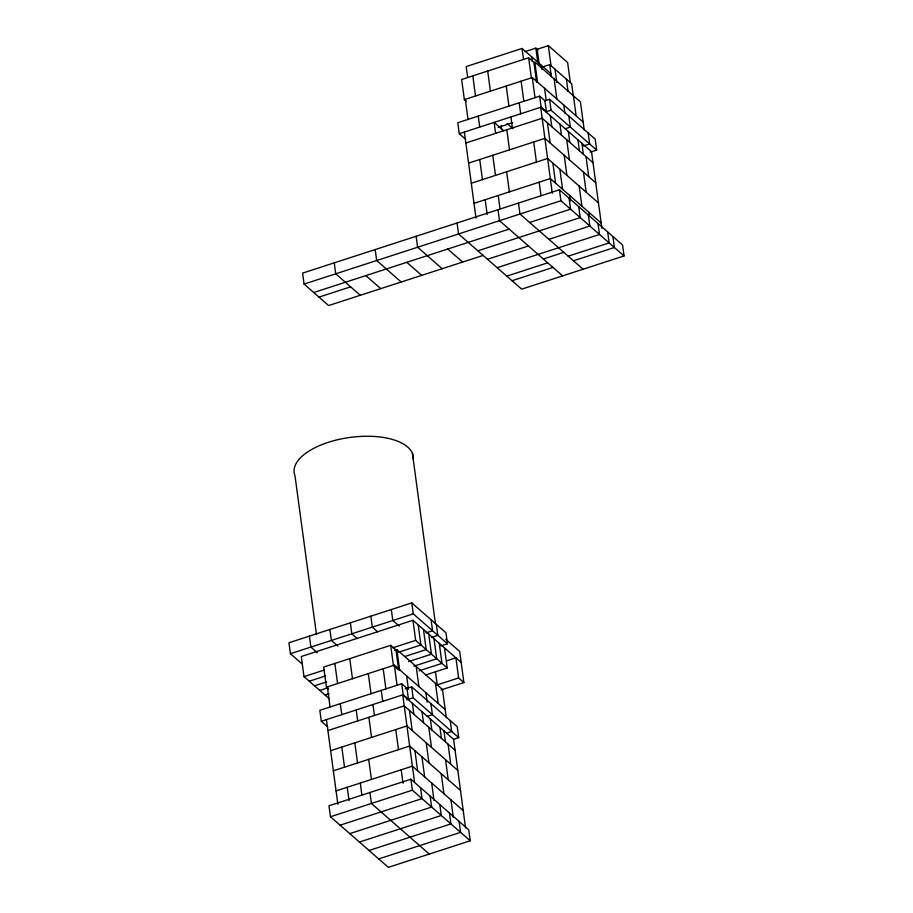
<?xml version="1.0" encoding="UTF-8"?>
<svg xmlns="http://www.w3.org/2000/svg" width="913" height="913" viewBox="0 0 913 913"><rect width="100%" height="100%" fill="white"/><g stroke="black" fill="none" stroke-linecap="round" stroke-linejoin="round"><path stroke-width="1.37" d="M550.973 73.748L522.042 48.457L466.212 66.569L467.696 77.537M525.135 51.596L535.851 48.127L537.962 49.964M570.351 82.627L567.624 62.518L548.336 45.65L537.175 49.268L539.161 64.024M536.627 82.467L533.911 62.358L528.65 57.759L461.647 79.499L464.363 99.608L466.406 101.4M541.763 67.197L549.74 64.606L571.664 83.768L573.296 95.831M464.363 99.608L532.29 77.571L583.145 122.022M539.663 96.162L541.147 107.141L546.408 111.74L544.924 100.761L539.663 96.162L457.778 122.741L459.262 133.709L465.687 139.324M544.468 100.921L549.58 99.255L595.173 139.118L596.657 150.086L590.255 152.163M459.262 133.709L541.147 107.141M498.201 127.375L512.729 122.662M545.94 111.888L551.064 110.222L596.657 150.086M465.858 143.01L542.162 118.256L593.016 162.708M565.238 128.744L570.351 127.09L568.867 116.122M468.574 163.119L544.89 138.365L595.744 182.817M583.247 146.023L589.638 143.946L588.155 132.978M471.291 183.228L547.606 158.474L598.46 202.926M474.018 203.337L550.322 178.583L601.176 223.034M457.071 222.989L458.554 233.956L521.688 289.147L624.047 255.937L622.575 244.969L559.441 189.778L302.602 273.113L304.075 284.08L328.634 305.547L483.114 255.423M304.075 284.08L560.924 200.746L624.047 255.937M313.73 292.514L509.146 229.106M529.62 222.464L570.568 209.18L569.084 198.212M318.991 297.113L350.626 286.842M477.853 250.824L580.212 217.614L578.728 206.646M487.496 259.258L528.433 245.974M548.907 239.332L589.855 226.047L588.371 215.08M497.14 267.692L599.499 234.47L598.015 223.502M543.349 258.995L563.812 252.353M506.783 276.114L547.732 262.83M568.206 256.188L609.142 242.904L607.659 231.936M512.045 280.713L552.993 267.429M573.467 260.787L614.403 247.503L612.92 236.535M440.865 645.902L447.461 643.768L445.978 632.8L411.786 602.9L288.953 642.752L290.425 653.719L302.214 664.025M290.425 653.719L413.269 613.867L447.461 643.768M461.168 662.439L412.95 620.281L301.279 656.515L303.995 676.624L329.251 698.696M425.949 632.88L432.557 630.735L431.073 619.767M390.696 645.331L393.423 665.44L398.684 670.039L395.957 649.93L390.696 645.331L323.693 667.072L326.42 687.181L328.463 688.973M303.995 676.624L324.172 670.074M392.795 647.808L415.666 640.39L447.233 667.985L425.698 674.969M431.21 637.479L437.818 635.334L436.334 624.366M394.405 650.433L396.893 649.634L442.485 689.486L446.286 717.641M309.256 681.224L325.405 675.985M398.057 652.407L420.927 644.989L418.211 624.88M314.517 685.823L326.626 681.885M404.664 656.573L426.188 649.588L423.472 629.479M326.42 687.181L394.348 665.143L445.202 709.595M319.778 690.422L327.847 687.797M408.579 661.605L431.45 654.187L428.733 634.079M325.039 695.01L329.068 693.709M413.84 666.205L436.711 658.787L433.995 638.678M446.491 660.898L455.907 657.839L458.623 677.948L463.884 682.547L441.013 689.966M419.101 670.804L441.972 663.386L439.244 643.277M401.72 683.746L403.204 694.713L408.465 699.312L406.981 688.345L401.72 683.746L319.824 710.314L321.308 721.281L327.744 726.896M405.235 688.904L411.637 686.827L457.23 726.691L458.714 737.658L453.59 739.313L402.736 694.861L414.559 782.236M321.308 721.281L403.204 694.713M437.099 684.933L458.623 677.948M406.719 699.872L413.121 697.794L458.714 737.658M327.915 730.583L404.219 705.829L455.073 750.281M427.284 716.317L432.408 714.662L430.925 703.695M330.632 750.691L406.936 725.938L457.79 770.389M446.583 733.185L451.695 731.53L450.212 720.551M333.348 770.8L409.663 746.047L460.517 790.498M336.075 790.909L412.379 766.155L463.233 810.607M410.873 779.223L328.977 805.791L330.46 816.758L388.333 867.35L470.229 840.782L468.746 829.814L410.873 779.223L412.356 790.19L470.229 840.782M330.46 816.758L412.356 790.19M340.115 825.192L422 798.624L420.516 787.657M349.759 833.626L431.644 807.058L430.16 796.09M359.402 842.06L441.287 815.492L439.804 804.513M369.046 850.482L450.931 823.914L449.458 812.947M378.69 858.916L460.586 832.348L459.102 821.38M507.092 123.575L512.935 128.687M503.805 130.81L494.15 122.388L495.633 133.355M583.11 269.221L519.976 214.03L518.493 203.063M562.636 275.863L499.502 220.672L498.019 209.705M447.735 249.032L462.64 262.065M442.166 268.707L417.618 247.24L416.134 236.273M406.787 262.316L421.692 275.349M401.218 281.991L376.67 260.525L375.186 249.557M365.839 275.6L380.744 288.634M360.27 295.276L335.722 273.809L334.238 262.841M445.761 639.294L459.684 651.471L463.884 682.547M399.221 626.135L392.795 620.509L391.312 609.542M377.685 631.842L372.321 627.151L370.838 616.184M357.211 638.484L351.847 633.793L350.364 622.826M337.81 646.062L331.373 640.435L329.89 629.468M317.336 652.704L310.899 647.077L309.416 636.11M429.281 854.066L371.408 803.474L369.925 792.507M601.907 228.398L591.533 151.741L540.69 107.289L552.319 193.328M584.24 130.068L580.428 101.914L534.835 62.061L537.552 82.17M586.009 156.579L588.725 176.688M581.889 143.307L583.373 154.286M573.41 95.785L576.137 115.894M583.464 172.089L586.18 192.198M588.896 212.307L589.444 216.324M577.952 139.86L579.435 150.828M566.402 79.169L568.034 91.232M579.173 186.069L581.889 206.178M568.308 131.426L569.78 142.394M563.857 105.166L564.942 113.201M566.722 139.712L569.438 159.821M555.001 69.205L556.816 82.615M554.123 78.917L556.85 99.026M559.977 124.145L561.461 135.113M564.177 155.221L566.893 175.33M569.609 195.439L570.34 200.803M548.336 45.65L551.053 65.759M549.74 64.606L551.372 76.669M559.874 169.202L562.602 189.311M549.58 99.255L551.064 110.222M550.334 115.723L551.817 126.69M559.441 189.778L560.924 200.746M544.57 88.299L546.202 100.362M541.329 65.314L541.888 69.434M547.423 122.856L550.151 142.964M552.867 163.073L555.583 183.182M535.851 48.127L537.848 62.871M531.686 56.891L532.245 61M532.29 77.571L535.018 97.68M528.65 57.759L531.366 77.867M522.042 48.457L523.526 59.425M533.717 141.983L536.433 162.092M539.161 182.201L540.964 195.61M521.129 81.189L523.845 101.297M519.189 102.804L520.672 113.783M510.903 116.944L512.387 127.911M506.236 86.027L508.952 106.125M506.806 129.726L509.522 149.835M501.169 125.492L501.705 129.509M506.658 171.758L509.374 191.867M487.702 71.043L490.418 91.152M492.769 155.267L495.497 175.376M498.213 195.485L500.027 208.894M472.808 75.882L475.525 95.991M478.252 116.099L479.736 127.067M479.747 159.501L482.463 179.61M485.18 199.719L487.177 214.464M465.288 99.312L468.015 119.42M464.375 132.043L476.004 218.081M444.505 647.876L447.233 667.985M453.59 739.313L465.584 828.034M412.425 453.396L435.433 623.545M448.066 744.152L450.782 764.261M443.946 730.891L445.43 741.858M435.41 671.489L437.224 684.887M435.467 683.358L438.194 703.466M445.521 759.662L448.237 779.77M450.954 799.879L453.316 817.306M439.998 727.433L441.481 738.4M441.219 773.642L443.946 793.751M430.354 718.999L431.838 729.978M425.915 692.739L427.181 702.12M428.768 727.284L431.495 747.393M411.786 602.9L413.269 613.867M412.95 620.281L415.666 640.39M416.18 666.49L418.896 686.599M422.023 711.718L423.506 722.697M426.234 742.794L428.95 762.903M431.666 783.012L434.029 800.439M421.932 756.774L424.648 776.883M411.637 686.827L413.121 697.794M412.379 703.295L413.863 714.263M406.627 675.871L408.442 689.281M409.481 710.428L412.197 730.537M414.924 750.646L417.64 770.755M396.893 649.634L399.609 669.743M394.348 665.143L397.064 685.252M395.774 729.555L398.49 749.664M401.206 769.773L403.021 783.183M383.186 668.761L385.902 688.87M381.246 690.388L382.73 701.355M372.961 704.516L374.444 715.484M368.293 673.6L371.009 693.709M368.863 717.298L371.58 737.407M368.715 759.331L371.431 779.44M349.759 658.615L352.475 678.724M356.207 709.96L357.691 720.928M354.826 742.84L357.542 762.948M360.27 783.057L361.902 795.12M334.866 663.454L337.582 683.563M340.298 703.672L341.782 714.639M341.804 747.074L344.521 767.182M347.237 787.291L349.051 800.69M327.345 686.884L330.061 706.993M316.48 634.615L294.99 475.719A60.098 27.379 -7.7 0 1 349.576 437.487A60.098 27.379 -7.7 0 1 413.327 459.296M326.432 719.615L337.878 804.319"/></g></svg>
